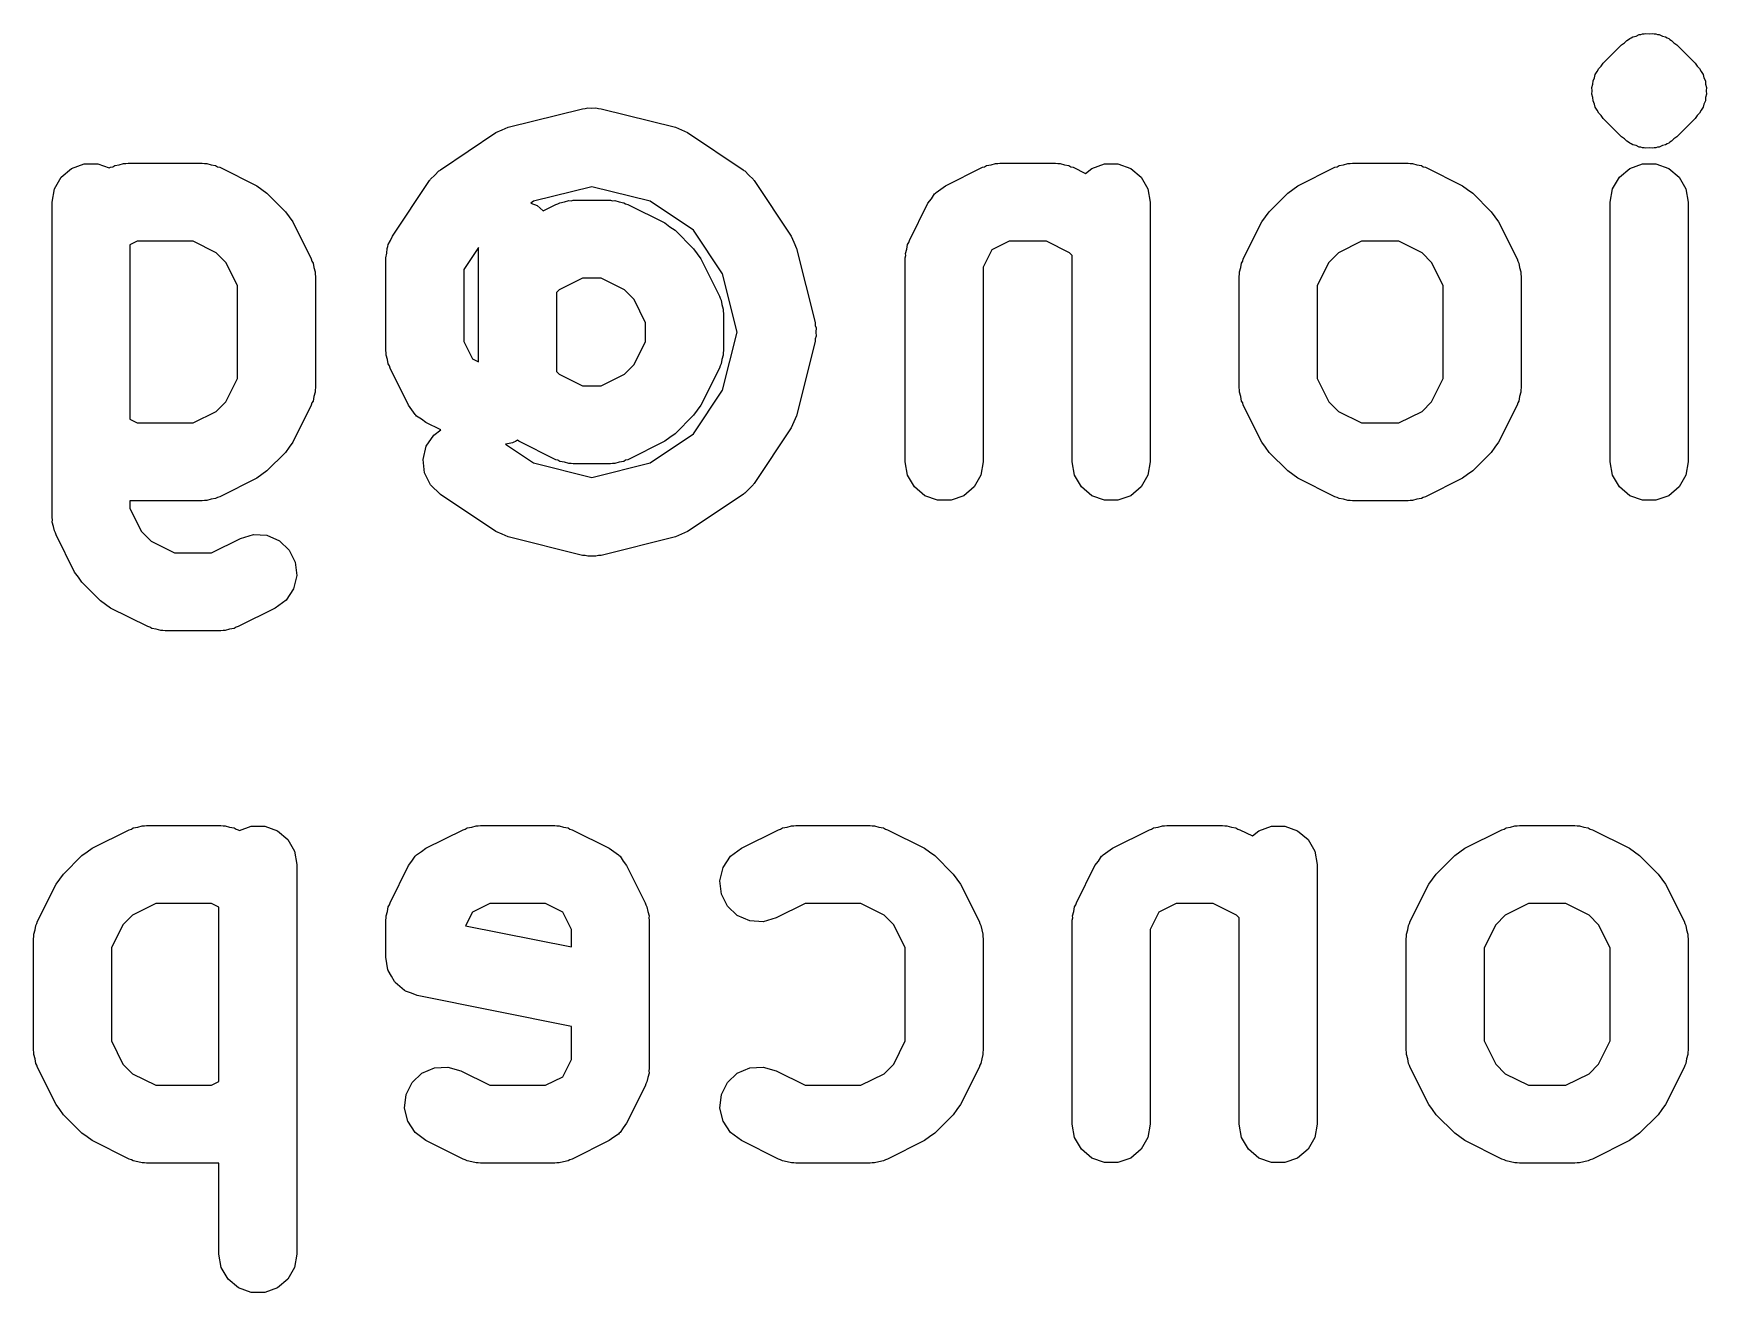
# Model space of a CAD drawing. Extents: x 51.7 to 143, y -96 to -37.9.
# Drawn here: x 83.17 to 89.61, y -80.6 to -75.75 of the extents above; entities that cross this region are included whole.
import ezdxf

# ---------------------------------------------------------------- set-up
doc = ezdxf.new("R2010")
doc.units = 0
doc.header["$MEASUREMENT"] = 0
doc.layers.add('BLACK', color=7, linetype='CONTINUOUS')

msp = doc.modelspace()

# ---------------------------------------------------------------- linework, layer by layer
at = {"layer": 'BLACK', "linetype": 'CONTINUOUS'}
for p, q in [((89.3386, -75.7622), (89.3505, -75.7567)), ((89.3505, -75.7567), (89.357, -75.7561)), ((89.357, -75.7561), (89.3632, -75.7538)), ((89.3632, -75.7538), (89.3698, -75.7538)), ((89.3698, -75.7538), (89.3762, -75.7521)), ((89.3762, -75.7521), (89.3893, -75.7533)), ((89.3893, -75.7533), (89.4024, -75.7521)), ((89.4024, -75.7521), (89.4087, -75.7538)), ((89.4087, -75.7538), (89.4153, -75.7538)), ((89.4153, -75.7538), (89.4215, -75.7561)), ((89.4215, -75.7561), (89.4281, -75.7567)), ((89.4281, -75.7567), (89.44, -75.7622)), ((89.2118, -75.8669), (89.2832, -75.7955)), ((89.2832, -75.7955), (89.294, -75.788)), ((89.294, -75.788), (89.3032, -75.7787)), ((89.3032, -75.7787), (89.3092, -75.7759)), ((89.3092, -75.7759), (89.3143, -75.7717)), ((89.3143, -75.7717), (89.3205, -75.7694)), ((89.3205, -75.7694), (89.3259, -75.7656)), ((89.3259, -75.7656), (89.3386, -75.7622)), ((89.44, -75.7622), (89.4527, -75.7656)), ((89.4527, -75.7656), (89.4581, -75.7694)), ((89.4581, -75.7694), (89.4643, -75.7717)), ((89.4643, -75.7717), (89.4693, -75.7759)), ((89.4693, -75.7759), (89.4753, -75.7787)), ((89.4753, -75.7787), (89.4846, -75.788)), ((89.4846, -75.788), (89.4954, -75.7955)), ((89.4954, -75.7955), (89.5668, -75.8669)), ((89.1894, -75.8989), (89.195, -75.887)), ((89.195, -75.887), (89.2043, -75.8777)), ((89.2043, -75.8777), (89.2118, -75.8669)), ((89.5668, -75.8669), (89.5743, -75.8777)), ((89.5743, -75.8777), (89.5836, -75.887)), ((89.5836, -75.887), (89.5891, -75.8989)), ((89.1684, -75.9599), (89.1718, -75.9473)), ((89.1718, -75.9473), (89.173, -75.9342)), ((89.173, -75.9342), (89.1785, -75.9223)), ((89.1785, -75.9223), (89.1819, -75.9096)), ((89.1819, -75.9096), (89.1894, -75.8989)), ((89.5891, -75.8989), (89.5967, -75.9096)), ((89.5967, -75.9096), (89.6001, -75.9223)), ((89.6001, -75.9223), (89.6056, -75.9342)), ((89.6056, -75.9342), (89.6067, -75.9473)), ((89.6067, -75.9473), (89.6101, -75.9599)), ((89.1696, -75.973), (89.1684, -75.9599)), ((89.1684, -75.9861), (89.1696, -75.973)), ((89.1718, -75.9987), (89.1684, -75.9861)), ((89.173, -76.0118), (89.1718, -75.9987)), ((89.1785, -76.0237), (89.173, -76.0118)), ((89.6056, -76.0118), (89.6001, -76.0237)), ((89.6067, -75.9988), (89.6056, -76.0118)), ((89.6101, -75.9861), (89.6067, -75.9988)), ((89.6101, -75.9599), (89.609, -75.973)), ((89.609, -75.973), (89.6101, -75.9861)), ((84.9958, -76.1132), (85.2815, -76.0418)), ((85.2815, -76.0418), (85.2921, -76.041)), ((85.2921, -76.041), (85.3023, -76.0381)), ((85.3023, -76.0381), (85.3179, -76.0392)), ((85.3179, -76.0392), (85.3334, -76.0381)), ((85.3334, -76.0381), (85.3436, -76.041)), ((85.3436, -76.041), (85.3542, -76.0418)), ((85.3542, -76.0418), (85.64, -76.1132)), ((89.1819, -76.0364), (89.1785, -76.0237)), ((89.1894, -76.0471), (89.1819, -76.0364)), ((89.195, -76.059), (89.1894, -76.0471)), ((89.2043, -76.0683), (89.195, -76.059)), ((89.2118, -76.0791), (89.2043, -76.0683)), ((89.2832, -76.1505), (89.2118, -76.0791)), ((89.5668, -76.0791), (89.4954, -76.1505)), ((89.5743, -76.0683), (89.5668, -76.0791)), ((89.5836, -76.059), (89.5743, -76.0683)), ((89.5891, -76.0471), (89.5836, -76.059)), ((89.5967, -76.0364), (89.5891, -76.0471)), ((89.6001, -76.0237), (89.5967, -76.0364)), ((84.7347, -76.2768), (84.9489, -76.1339)), ((84.9489, -76.1339), (84.9724, -76.1236)), ((84.9724, -76.1236), (84.9958, -76.1132)), ((85.64, -76.1132), (85.6633, -76.1236)), ((85.6633, -76.1236), (85.6868, -76.1339)), ((85.6868, -76.1339), (85.9011, -76.2768)), ((89.294, -76.158), (89.2832, -76.1505)), ((89.3032, -76.1673), (89.294, -76.158)), ((89.3092, -76.1701), (89.3032, -76.1673)), ((89.3143, -76.1743), (89.3092, -76.1701)), ((89.3205, -76.1766), (89.3143, -76.1743)), ((89.3259, -76.1804), (89.3205, -76.1766)), ((89.3386, -76.1838), (89.3259, -76.1804)), ((89.3505, -76.1893), (89.3386, -76.1838)), ((89.357, -76.1899), (89.3505, -76.1893)), ((89.3632, -76.1921), (89.357, -76.1899)), ((89.3698, -76.1921), (89.3632, -76.1921)), ((89.3762, -76.1939), (89.3698, -76.1921)), ((89.3893, -76.1927), (89.3762, -76.1939)), ((89.4024, -76.1939), (89.3893, -76.1927)), ((89.4087, -76.1921), (89.4024, -76.1939)), ((89.4153, -76.1921), (89.4087, -76.1921)), ((89.4215, -76.1899), (89.4153, -76.1921)), ((89.4281, -76.1893), (89.4215, -76.1899)), ((89.44, -76.1838), (89.4281, -76.1893)), ((89.4527, -76.1804), (89.44, -76.1838)), ((89.4581, -76.1766), (89.4527, -76.1804)), ((89.4643, -76.1743), (89.4581, -76.1766)), ((89.4693, -76.1701), (89.4643, -76.1743)), ((89.4753, -76.1673), (89.4693, -76.1701)), ((89.4846, -76.158), (89.4753, -76.1673)), ((89.4954, -76.1505), (89.4846, -76.158)), ((83.2744, -76.3052), (83.3143, -76.2717)), ((83.3143, -76.2717), (83.3632, -76.2538)), ((83.3632, -76.2538), (83.4153, -76.2538)), ((83.4153, -76.2538), (83.4598, -76.27)), ((83.4598, -76.27), (83.4651, -76.2674)), ((83.4651, -76.2674), (83.4733, -76.2649)), ((83.4733, -76.2649), (83.4808, -76.2606)), ((83.4808, -76.2606), (83.4981, -76.2576)), ((83.4981, -76.2576), (83.515, -76.2526)), ((83.515, -76.2526), (83.5236, -76.2531)), ((83.5236, -76.2531), (83.5321, -76.2516)), ((83.5321, -76.2516), (83.8179, -76.2516)), ((83.8179, -76.2516), (83.8264, -76.2531)), ((83.8264, -76.2531), (83.835, -76.2526)), ((83.835, -76.2526), (83.8518, -76.2576)), ((83.8518, -76.2576), (83.8692, -76.2606)), ((83.8692, -76.2606), (83.8767, -76.2649)), ((83.8767, -76.2649), (83.8849, -76.2674)), ((83.8849, -76.2674), (84.0278, -76.3388)), ((86.6793, -76.3388), (86.8222, -76.2674)), ((86.8222, -76.2674), (86.8305, -76.2649)), ((86.8305, -76.2649), (86.838, -76.2606)), ((86.838, -76.2606), (86.8553, -76.2576)), ((86.8553, -76.2576), (86.8721, -76.2526)), ((86.8721, -76.2526), (86.8808, -76.2531)), ((86.8808, -76.2531), (86.8893, -76.2516)), ((86.8893, -76.2516), (87.1036, -76.2516)), ((87.1036, -76.2516), (87.1121, -76.2531)), ((87.1121, -76.2531), (87.1207, -76.2526)), ((87.1207, -76.2526), (87.1376, -76.2576)), ((87.1376, -76.2576), (87.1549, -76.2606)), ((87.1549, -76.2606), (87.1624, -76.2649)), ((87.1624, -76.2649), (87.1707, -76.2674)), ((87.1707, -76.2674), (87.2191, -76.2916)), ((87.2191, -76.2916), (87.2429, -76.2717)), ((87.2429, -76.2717), (87.2918, -76.2538)), ((87.2918, -76.2538), (87.3439, -76.2538)), ((87.3439, -76.2538), (87.3929, -76.2717)), ((87.3929, -76.2717), (87.4328, -76.3052)), ((88.0365, -76.3388), (88.1793, -76.2674)), ((88.1793, -76.2674), (88.1876, -76.2649)), ((88.1876, -76.2649), (88.1951, -76.2606)), ((88.1951, -76.2606), (88.2124, -76.2576)), ((88.2124, -76.2576), (88.2293, -76.2526)), ((88.2293, -76.2526), (88.2379, -76.2531)), ((88.2379, -76.2531), (88.2464, -76.2516)), ((88.2464, -76.2516), (88.4607, -76.2516)), ((88.4607, -76.2516), (88.4692, -76.2531)), ((88.4692, -76.2531), (88.4779, -76.2526)), ((88.4779, -76.2526), (88.4947, -76.2576)), ((88.4947, -76.2576), (88.512, -76.2606)), ((88.512, -76.2606), (88.5195, -76.2649)), ((88.5195, -76.2649), (88.5278, -76.2674)), ((88.5278, -76.2674), (88.6707, -76.3388)), ((89.2744, -76.3052), (89.3143, -76.2717)), ((89.3143, -76.2717), (89.3632, -76.2538)), ((89.3632, -76.2538), (89.4153, -76.2538)), ((89.4153, -76.2538), (89.4643, -76.2717)), ((89.4643, -76.2717), (89.5042, -76.3052)), ((83.2483, -76.3503), (83.2744, -76.3052)), ((84.0278, -76.3388), (84.0471, -76.3531)), ((84.5502, -76.5327), (84.693, -76.3184)), ((84.693, -76.3184), (84.6954, -76.3159)), ((84.6954, -76.3159), (84.697, -76.3127)), ((84.697, -76.3127), (84.7134, -76.2971)), ((84.7134, -76.2971), (84.729, -76.2807)), ((84.729, -76.2807), (84.7321, -76.2792)), ((84.7321, -76.2792), (84.7347, -76.2768)), ((85.9011, -76.2768), (85.9036, -76.2792)), ((85.9036, -76.2792), (85.9067, -76.2807)), ((85.9067, -76.2807), (85.9223, -76.2971)), ((85.9223, -76.2971), (85.9387, -76.3127)), ((85.9387, -76.3127), (85.9403, -76.3159)), ((85.9403, -76.3159), (85.9427, -76.3184)), ((85.9427, -76.3184), (86.0855, -76.5327)), ((86.6617, -76.352), (86.6793, -76.3388)), ((87.4328, -76.3052), (87.4588, -76.3503)), ((88.0172, -76.3531), (88.0365, -76.3388)), ((88.6707, -76.3388), (88.6899, -76.3531)), ((89.2483, -76.3503), (89.2744, -76.3052)), ((89.5042, -76.3052), (89.5302, -76.3503)), ((83.2393, -76.4016), (83.2483, -76.3503)), ((83.2393, -77.6159), (83.2393, -76.4016)), ((84.0471, -76.3531), (84.0668, -76.3669)), ((84.0668, -76.3669), (84.1382, -76.4384)), ((85.0937, -76.3979), (85.0824, -76.4055)), ((85.3179, -76.3419), (85.0937, -76.3979)), ((85.1876, -76.4078), (85.1951, -76.4035)), ((85.1951, -76.4035), (85.2124, -76.4004)), ((85.2124, -76.4004), (85.2293, -76.3954)), ((85.2293, -76.3954), (85.2379, -76.3959)), ((85.2379, -76.3959), (85.2464, -76.3944)), ((85.2464, -76.3944), (85.3893, -76.3944)), ((85.542, -76.3979), (85.3179, -76.3419)), ((85.3893, -76.3944), (85.3978, -76.3959)), ((85.3978, -76.3959), (85.4064, -76.3954)), ((85.4064, -76.3954), (85.4233, -76.4004)), ((85.4233, -76.4004), (85.4406, -76.4035)), ((85.4406, -76.4035), (85.4481, -76.4078)), ((85.7097, -76.5097), (85.542, -76.3979)), ((86.6123, -76.4059), (86.6254, -76.3882)), ((86.6254, -76.3882), (86.6375, -76.3699)), ((86.6375, -76.3699), (86.6408, -76.3674)), ((86.6408, -76.3674), (86.6433, -76.3641)), ((86.6433, -76.3641), (86.6617, -76.352)), ((87.4588, -76.3503), (87.4679, -76.4016)), ((87.4679, -76.4016), (87.4679, -77.4016)), ((87.9261, -76.4384), (87.9975, -76.3669)), ((87.9975, -76.3669), (88.0172, -76.3531)), ((88.6899, -76.3531), (88.7096, -76.3669)), ((88.7096, -76.3669), (88.7811, -76.4384)), ((89.2393, -76.4016), (89.2483, -76.3503)), ((89.2393, -77.4016), (89.2393, -76.4016)), ((89.5302, -76.3503), (89.5393, -76.4016)), ((89.5393, -76.4016), (89.5393, -77.4016)), ((84.1382, -76.4384), (84.152, -76.458)), ((84.152, -76.458), (84.1663, -76.4773)), ((85.0824, -76.4055), (85.1071, -76.4145)), ((85.1071, -76.4145), (85.1309, -76.4345)), ((85.1309, -76.4345), (85.1793, -76.4103)), ((85.1793, -76.4103), (85.1876, -76.4078)), ((85.4481, -76.4078), (85.4564, -76.4103)), ((85.4564, -76.4103), (85.5992, -76.4817)), ((86.5408, -76.5488), (86.6123, -76.4059)), ((87.898, -76.4773), (87.9123, -76.458)), ((87.9123, -76.458), (87.9261, -76.4384)), ((88.7811, -76.4384), (88.7948, -76.458)), ((88.7948, -76.458), (88.8092, -76.4773)), ((84.1663, -76.4773), (84.2377, -76.6202)), ((84.543, -76.549), (84.5502, -76.5327)), ((85.5992, -76.4817), (85.6185, -76.496)), ((85.6185, -76.496), (85.6382, -76.5098)), ((85.6382, -76.5098), (85.7096, -76.5812)), ((85.8215, -76.6774), (85.7097, -76.5097)), ((86.0855, -76.5327), (86.0958, -76.5562)), ((87.8265, -76.6202), (87.898, -76.4773)), ((88.8092, -76.4773), (88.8806, -76.6202)), ((83.5676, -76.5516), (83.5393, -76.5657)), ((83.5393, -76.5657), (83.5393, -77.2374)), ((83.7824, -76.5516), (83.5676, -76.5516)), ((83.8719, -76.5963), (83.7824, -76.5516)), ((83.9089, -76.6333), (83.8719, -76.5963)), ((84.5281, -76.5982), (84.5293, -76.5804)), ((84.5293, -76.5804), (84.5326, -76.5727)), ((84.5326, -76.5727), (84.534, -76.5646)), ((84.534, -76.5646), (84.543, -76.549)), ((84.8821, -76.5756), (84.825, -76.6613)), ((84.8821, -77.016), (84.8821, -76.5756)), ((85.7096, -76.5812), (85.7234, -76.6009)), ((86.0958, -76.5562), (86.1062, -76.5795)), ((86.1062, -76.5795), (86.1777, -76.8652)), ((86.526, -76.5987), (86.531, -76.5819)), ((86.531, -76.5819), (86.534, -76.5646)), ((86.534, -76.5646), (86.5384, -76.5571)), ((86.5384, -76.5571), (86.5408, -76.5488)), ((86.8582, -76.5848), (86.825, -76.6513)), ((86.9247, -76.5516), (86.8582, -76.5848)), ((87.0682, -76.5516), (86.9247, -76.5516)), ((87.1576, -76.5963), (87.0682, -76.5516)), ((87.1679, -76.6066), (87.1576, -76.5963)), ((88.1924, -76.5963), (88.1554, -76.6333)), ((88.2818, -76.5516), (88.1924, -76.5963)), ((88.4253, -76.5516), (88.2818, -76.5516)), ((88.5147, -76.5963), (88.4253, -76.5516)), ((88.5517, -76.6333), (88.5147, -76.5963)), ((83.9536, -76.7227), (83.9089, -76.6333)), ((84.2377, -76.6202), (84.2402, -76.6285)), ((84.2402, -76.6285), (84.2445, -76.636)), ((84.2445, -76.636), (84.2476, -76.6533)), ((84.2476, -76.6533), (84.2526, -76.6701)), ((84.525, -76.6159), (84.5281, -76.5982)), ((84.525, -76.973), (84.525, -76.6159)), ((84.825, -76.6613), (84.825, -76.9376)), ((85.7234, -76.6009), (85.7377, -76.6202)), ((85.7377, -76.6202), (85.8092, -76.7631)), ((86.525, -76.6159), (86.5265, -76.6073)), ((86.525, -77.4016), (86.525, -76.6159)), ((86.5265, -76.6073), (86.526, -76.5987)), ((86.825, -76.6513), (86.825, -77.4016)), ((87.1679, -77.4016), (87.1679, -76.6066)), ((87.8117, -76.6701), (87.8167, -76.6533)), ((87.8167, -76.6533), (87.8198, -76.636)), ((87.8198, -76.636), (87.8241, -76.6285)), ((87.8241, -76.6285), (87.8265, -76.6202)), ((88.1554, -76.6333), (88.1107, -76.7227)), ((88.5964, -76.7227), (88.5517, -76.6333)), ((88.8806, -76.6202), (88.8831, -76.6285)), ((88.8831, -76.6285), (88.8874, -76.636)), ((88.8874, -76.636), (88.8904, -76.6533)), ((88.8904, -76.6533), (88.8954, -76.6701)), ((83.9536, -77.0804), (83.9536, -76.7227)), ((84.2526, -76.6701), (84.2521, -76.6788)), ((84.2521, -76.6788), (84.2536, -76.6873)), ((84.2536, -76.6873), (84.2536, -77.1159)), ((85.2818, -76.6944), (85.1924, -76.7391)), ((85.3539, -76.6944), (85.2818, -76.6944)), ((85.4433, -76.7391), (85.3539, -76.6944)), ((85.8775, -76.9016), (85.8215, -76.6774)), ((87.8107, -76.6873), (87.8122, -76.6788)), ((87.8107, -77.1159), (87.8107, -76.6873)), ((87.8122, -76.6788), (87.8117, -76.6701)), ((88.1107, -76.7227), (88.1107, -77.0804)), ((88.5964, -77.0804), (88.5964, -76.7227)), ((88.8954, -76.6701), (88.8949, -76.6788)), ((88.8949, -76.6788), (88.8964, -76.6873)), ((88.8964, -76.6873), (88.8964, -77.1159)), ((85.1924, -76.7391), (85.1821, -76.7494)), ((85.1821, -76.7494), (85.1821, -77.0537)), ((85.4803, -76.7761), (85.4433, -76.7391)), ((85.525, -76.8656), (85.4803, -76.7761)), ((85.8092, -76.7631), (85.8116, -76.7713)), ((85.8116, -76.7713), (85.816, -76.7788)), ((85.816, -76.7788), (85.819, -76.7961)), ((85.819, -76.7961), (85.824, -76.813)), ((85.824, -76.813), (85.8235, -76.8216)), ((85.8235, -76.8216), (85.825, -76.8301)), ((85.825, -76.8301), (85.825, -76.973)), ((85.525, -76.9376), (85.525, -76.8656)), ((85.8215, -77.1257), (85.8775, -76.9016)), ((86.1777, -76.8652), (86.1784, -76.8758)), ((86.1784, -76.8758), (86.1813, -76.886)), ((86.1813, -76.9172), (86.1784, -76.9274)), ((86.1813, -76.886), (86.1802, -76.9016)), ((86.1802, -76.9016), (86.1813, -76.9172)), ((84.5265, -76.9815), (84.525, -76.973)), ((84.526, -76.9901), (84.5265, -76.9815)), ((84.825, -76.9376), (84.8582, -77.0041)), ((85.4803, -77.027), (85.525, -76.9376)), ((85.825, -76.973), (85.8235, -76.9815)), ((85.8235, -76.9815), (85.824, -76.9901)), ((86.1777, -76.938), (86.1062, -77.2237)), ((86.1784, -76.9274), (86.1777, -76.938)), ((84.531, -77.007), (84.526, -76.9901)), ((84.534, -77.0243), (84.531, -77.007)), ((84.5384, -77.0318), (84.534, -77.0243)), ((84.5408, -77.0401), (84.5384, -77.0318)), ((84.6123, -77.1829), (84.5408, -77.0401)), ((84.8582, -77.0041), (84.8821, -77.016)), ((85.4433, -77.064), (85.4803, -77.027)), ((85.8092, -77.0401), (85.7377, -77.1829)), ((85.8116, -77.0318), (85.8092, -77.0401)), ((85.816, -77.0243), (85.8116, -77.0318)), ((85.819, -77.007), (85.816, -77.0243)), ((85.824, -76.9901), (85.819, -77.007)), ((83.9089, -77.1699), (83.9536, -77.0804)), ((85.1821, -77.0537), (85.1924, -77.064)), ((85.1924, -77.064), (85.2818, -77.1087)), ((85.2818, -77.1087), (85.3539, -77.1087)), ((85.3539, -77.1087), (85.4433, -77.064)), ((88.1107, -77.0804), (88.1554, -77.1699)), ((88.5517, -77.1699), (88.5964, -77.0804)), ((83.8719, -77.2069), (83.9089, -77.1699)), ((84.2402, -77.1746), (84.2377, -77.1829)), ((84.2445, -77.1672), (84.2402, -77.1746)), ((84.2476, -77.1499), (84.2445, -77.1672)), ((84.2526, -77.133), (84.2476, -77.1499)), ((84.2536, -77.1159), (84.2521, -77.1244)), ((84.2521, -77.1244), (84.2526, -77.133)), ((85.7097, -77.2934), (85.8215, -77.1257)), ((87.8122, -77.1244), (87.8107, -77.1159)), ((87.8117, -77.133), (87.8122, -77.1244)), ((87.8167, -77.1499), (87.8117, -77.133)), ((87.8198, -77.1672), (87.8167, -77.1499)), ((87.8241, -77.1746), (87.8198, -77.1672)), ((87.8265, -77.1829), (87.8241, -77.1746)), ((88.1554, -77.1699), (88.1924, -77.2069)), ((88.5147, -77.2069), (88.5517, -77.1699)), ((88.8831, -77.1746), (88.8806, -77.1829)), ((88.8874, -77.1672), (88.8831, -77.1746)), ((88.8904, -77.1499), (88.8874, -77.1672)), ((88.8954, -77.133), (88.8904, -77.1499)), ((88.8964, -77.1159), (88.8949, -77.1244)), ((88.8949, -77.1244), (88.8954, -77.133)), ((83.5393, -77.2374), (83.5676, -77.2516)), ((83.7824, -77.2516), (83.8719, -77.2069)), ((84.2377, -77.1829), (84.1663, -77.3258)), ((84.6254, -77.2006), (84.6123, -77.1829)), ((84.6375, -77.219), (84.6254, -77.2006)), ((84.6408, -77.2215), (84.6375, -77.219)), ((84.6433, -77.2248), (84.6408, -77.2215)), ((84.6617, -77.2369), (84.6433, -77.2248)), ((84.6793, -77.25), (84.6617, -77.2369)), ((85.7096, -77.2219), (85.6382, -77.2934)), ((85.7234, -77.2022), (85.7096, -77.2219)), ((85.7377, -77.1829), (85.7234, -77.2022)), ((86.1062, -77.2237), (86.0958, -77.247)), ((87.898, -77.3258), (87.8265, -77.1829)), ((88.1924, -77.2069), (88.2818, -77.2516)), ((88.4253, -77.2516), (88.5147, -77.2069)), ((88.8806, -77.1829), (88.8092, -77.3258)), ((83.5676, -77.2516), (83.7824, -77.2516)), ((84.736, -77.2784), (84.6793, -77.25)), ((84.6805, -77.3413), (84.7094, -77.298)), ((84.7094, -77.298), (84.736, -77.2784)), ((85.542, -77.4052), (85.7097, -77.2934)), ((85.6382, -77.2934), (85.6185, -77.3071)), ((86.0855, -77.2705), (85.9427, -77.4848)), ((86.0958, -77.247), (86.0855, -77.2705)), ((88.2818, -77.2516), (88.4253, -77.2516)), ((84.1382, -77.3648), (84.0668, -77.4362)), ((84.152, -77.3451), (84.1382, -77.3648)), ((84.1663, -77.3258), (84.152, -77.3451)), ((84.6682, -77.3919), (84.6805, -77.3413)), ((84.9927, -77.3316), (84.9861, -77.3334)), ((84.9861, -77.3334), (85.0937, -77.4052)), ((85.012, -77.3282), (84.9927, -77.3316)), ((85.0177, -77.3249), (85.012, -77.3282)), ((85.0241, -77.3232), (85.0177, -77.3249)), ((85.0317, -77.3179), (85.0241, -77.3232)), ((85.0365, -77.3214), (85.0317, -77.3179)), ((85.1793, -77.3929), (85.0365, -77.3214)), ((85.5992, -77.3214), (85.4564, -77.3929)), ((85.6185, -77.3071), (85.5992, -77.3214)), ((87.9123, -77.3451), (87.898, -77.3258)), ((87.9261, -77.3648), (87.9123, -77.3451)), ((87.9975, -77.4362), (87.9261, -77.3648)), ((88.7811, -77.3648), (88.7096, -77.4362)), ((88.7948, -77.3451), (88.7811, -77.3648)), ((88.8092, -77.3258), (88.7948, -77.3451)), ((84.6739, -77.4437), (84.6682, -77.3919)), ((85.0937, -77.4052), (85.3179, -77.4612)), ((85.1876, -77.3953), (85.1793, -77.3929)), ((85.1951, -77.3997), (85.1876, -77.3953)), ((85.2124, -77.4027), (85.1951, -77.3997)), ((85.2293, -77.4077), (85.2124, -77.4027)), ((85.2379, -77.4072), (85.2293, -77.4077)), ((85.2464, -77.4087), (85.2379, -77.4072)), ((85.3893, -77.4087), (85.2464, -77.4087)), ((85.3179, -77.4612), (85.542, -77.4052)), ((85.3978, -77.4072), (85.3893, -77.4087)), ((85.4064, -77.4077), (85.3978, -77.4072)), ((85.4233, -77.4027), (85.4064, -77.4077)), ((85.4406, -77.3997), (85.4233, -77.4027)), ((85.4481, -77.3953), (85.4406, -77.3997)), ((85.4564, -77.3929), (85.4481, -77.3953)), ((86.534, -77.4529), (86.525, -77.4016)), ((86.825, -77.4016), (86.816, -77.4529)), ((87.1769, -77.4529), (87.1679, -77.4016)), ((87.4679, -77.4016), (87.4588, -77.4529)), ((89.2483, -77.4529), (89.2393, -77.4016)), ((89.5393, -77.4016), (89.5302, -77.4529)), ((84.0278, -77.4643), (83.8849, -77.5357)), ((84.0471, -77.45), (84.0278, -77.4643)), ((84.0668, -77.4362), (84.0471, -77.45)), ((84.697, -77.4904), (84.6739, -77.4437)), ((84.7347, -77.5264), (84.697, -77.4904)), ((85.9387, -77.4904), (85.9223, -77.506)), ((85.9403, -77.4873), (85.9387, -77.4904)), ((85.9427, -77.4848), (85.9403, -77.4873)), ((86.5601, -77.498), (86.534, -77.4529)), ((86.6, -77.5315), (86.5601, -77.498)), ((86.7899, -77.498), (86.75, -77.5315)), ((86.816, -77.4529), (86.7899, -77.498)), ((87.203, -77.498), (87.1769, -77.4529)), ((87.2429, -77.5315), (87.203, -77.498)), ((87.4328, -77.498), (87.3929, -77.5315)), ((87.4588, -77.4529), (87.4328, -77.498)), ((88.0172, -77.45), (87.9975, -77.4362)), ((88.0365, -77.4643), (88.0172, -77.45)), ((88.1793, -77.5357), (88.0365, -77.4643)), ((88.6707, -77.4643), (88.5278, -77.5357)), ((88.6899, -77.45), (88.6707, -77.4643)), ((88.7096, -77.4362), (88.6899, -77.45)), ((89.2744, -77.498), (89.2483, -77.4529)), ((89.3143, -77.5315), (89.2744, -77.498)), ((89.5042, -77.498), (89.4643, -77.5315)), ((89.5302, -77.4529), (89.5042, -77.498)), ((83.8179, -77.5516), (83.5393, -77.5516)), ((83.5393, -77.5516), (83.5393, -77.5804)), ((83.8264, -77.5501), (83.8179, -77.5516)), ((83.835, -77.5506), (83.8264, -77.5501)), ((83.8518, -77.5456), (83.835, -77.5506)), ((83.8692, -77.5425), (83.8518, -77.5456)), ((83.8767, -77.5382), (83.8692, -77.5425)), ((83.8849, -77.5357), (83.8767, -77.5382)), ((84.9489, -77.6692), (84.7347, -77.5264)), ((85.9011, -77.5264), (85.6868, -77.6692)), ((85.9036, -77.524), (85.9011, -77.5264)), ((85.9067, -77.5224), (85.9036, -77.524)), ((85.9223, -77.506), (85.9067, -77.5224)), ((86.649, -77.5493), (86.6, -77.5315)), ((86.701, -77.5493), (86.649, -77.5493)), ((86.75, -77.5315), (86.701, -77.5493)), ((87.2918, -77.5493), (87.2429, -77.5315)), ((87.3439, -77.5493), (87.2918, -77.5493)), ((87.3929, -77.5315), (87.3439, -77.5493)), ((88.1876, -77.5382), (88.1793, -77.5357)), ((88.1951, -77.5425), (88.1876, -77.5382)), ((88.2124, -77.5456), (88.1951, -77.5425)), ((88.2293, -77.5506), (88.2124, -77.5456)), ((88.2379, -77.5501), (88.2293, -77.5506)), ((88.2464, -77.5516), (88.2379, -77.5501)), ((88.4607, -77.5516), (88.2464, -77.5516)), ((88.4692, -77.5501), (88.4607, -77.5516)), ((88.4779, -77.5506), (88.4692, -77.5501)), ((88.4947, -77.5456), (88.4779, -77.5506)), ((88.512, -77.5425), (88.4947, -77.5456)), ((88.5195, -77.5382), (88.512, -77.5425)), ((88.5278, -77.5357), (88.5195, -77.5382)), ((89.3632, -77.5493), (89.3143, -77.5315)), ((89.4153, -77.5493), (89.3632, -77.5493)), ((89.4643, -77.5315), (89.4153, -77.5493)), ((83.2408, -77.6244), (83.2393, -77.6159)), ((83.2403, -77.633), (83.2408, -77.6244)), ((83.5393, -77.5804), (83.584, -77.6699)), ((83.2453, -77.6499), (83.2403, -77.633)), ((83.2483, -77.6672), (83.2453, -77.6499)), ((83.2527, -77.6747), (83.2483, -77.6672)), ((83.2551, -77.6829), (83.2527, -77.6747)), ((83.3265, -77.8258), (83.2551, -77.6829)), ((83.584, -77.6699), (83.621, -77.7069)), ((83.9651, -77.696), (84.015, -77.6811)), ((84.015, -77.6811), (84.067, -77.6842)), ((84.067, -77.6842), (84.1148, -77.705)), ((84.9724, -77.6795), (84.9489, -77.6692)), ((84.9958, -77.6899), (84.9724, -77.6795)), ((85.2815, -77.7614), (84.9958, -77.6899)), ((85.64, -77.6899), (85.3542, -77.7614)), ((85.6633, -77.6796), (85.64, -77.6899)), ((85.6868, -77.6692), (85.6633, -77.6796)), ((83.621, -77.7069), (83.7104, -77.7516)), ((83.7104, -77.7516), (83.8539, -77.7516)), ((83.8539, -77.7516), (83.9651, -77.696)), ((84.1148, -77.705), (84.1526, -77.7408)), ((84.1526, -77.7408), (84.1759, -77.7874)), ((84.1759, -77.7874), (84.1819, -77.8391)), ((85.2921, -77.7621), (85.2815, -77.7614)), ((85.3023, -77.765), (85.2921, -77.7621)), ((85.3179, -77.7639), (85.3023, -77.765)), ((85.3334, -77.765), (85.3179, -77.7639)), ((85.3436, -77.7621), (85.3334, -77.765)), ((85.3542, -77.7614), (85.3436, -77.7621)), ((83.3409, -77.8451), (83.3265, -77.8258)), ((83.3546, -77.8648), (83.3409, -77.8451)), ((83.4261, -77.9362), (83.3546, -77.8648)), ((84.1819, -77.8391), (84.1698, -77.8898)), ((83.4458, -77.95), (83.4261, -77.9362)), ((83.4651, -77.9643), (83.4458, -77.95)), ((84.1411, -77.9333), (84.0992, -77.9643)), ((84.1698, -77.8898), (84.1411, -77.9333)), ((83.6079, -78.0357), (83.4651, -77.9643)), ((84.0992, -77.9643), (83.9564, -78.0357)), ((83.6162, -78.0382), (83.6079, -78.0357)), ((83.6237, -78.0425), (83.6162, -78.0382)), ((83.641, -78.0456), (83.6237, -78.0425)), ((83.6578, -78.0506), (83.641, -78.0456)), ((83.6665, -78.0501), (83.6578, -78.0506)), ((83.675, -78.0516), (83.6665, -78.0501)), ((83.8893, -78.0516), (83.675, -78.0516)), ((83.8978, -78.0501), (83.8893, -78.0516)), ((83.9064, -78.0506), (83.8978, -78.0501)), ((83.9233, -78.0456), (83.9064, -78.0506)), ((83.9406, -78.0425), (83.9233, -78.0456)), ((83.9481, -78.0382), (83.9406, -78.0425)), ((83.9564, -78.0357), (83.9481, -78.0382)), ((83.3936, -78.8888), (83.5365, -78.8174)), ((83.5365, -78.8174), (83.5448, -78.8149)), ((83.5448, -78.8149), (83.5523, -78.8106)), ((83.5523, -78.8106), (83.5696, -78.8076)), ((83.5696, -78.8076), (83.5864, -78.8026)), ((83.5864, -78.8026), (83.5951, -78.8031)), ((83.5951, -78.8031), (83.6036, -78.8016)), ((83.6036, -78.8016), (83.8893, -78.8016)), ((83.8893, -78.8016), (83.8978, -78.8031)), ((83.8978, -78.8031), (83.9064, -78.8026)), ((83.9064, -78.8026), (83.9233, -78.8076)), ((83.9233, -78.8076), (83.9406, -78.8106)), ((83.9406, -78.8106), (83.9481, -78.8149)), ((83.9481, -78.8149), (83.9564, -78.8174)), ((83.9564, -78.8174), (83.9616, -78.82)), ((83.9616, -78.82), (84.0061, -78.8038)), ((84.0061, -78.8038), (84.0582, -78.8038)), ((84.0582, -78.8038), (84.1071, -78.8217)), ((84.1071, -78.8217), (84.147, -78.8552)), ((84.6793, -78.8888), (84.8222, -78.8174)), ((84.8222, -78.8174), (84.8305, -78.8149)), ((84.8305, -78.8149), (84.838, -78.8106)), ((84.838, -78.8106), (84.8553, -78.8076)), ((84.8553, -78.8076), (84.8721, -78.8026)), ((84.8721, -78.8026), (84.8808, -78.8031)), ((84.8808, -78.8031), (84.8893, -78.8016)), ((84.8893, -78.8016), (85.175, -78.8016)), ((85.175, -78.8016), (85.1835, -78.8031)), ((85.1835, -78.8031), (85.1921, -78.8026)), ((85.1921, -78.8026), (85.209, -78.8076)), ((85.209, -78.8076), (85.2263, -78.8106)), ((85.2263, -78.8106), (85.2338, -78.8149)), ((85.2338, -78.8149), (85.2421, -78.8174)), ((85.2421, -78.8174), (85.3849, -78.8888)), ((85.8936, -78.8888), (86.0365, -78.8174)), ((86.0365, -78.8174), (86.0448, -78.8149)), ((86.0448, -78.8149), (86.0523, -78.8106)), ((86.0523, -78.8106), (86.0696, -78.8076)), ((86.0696, -78.8076), (86.0864, -78.8026)), ((86.0864, -78.8026), (86.0951, -78.8031)), ((86.0951, -78.8031), (86.1036, -78.8016)), ((86.1036, -78.8016), (86.3893, -78.8016)), ((86.3893, -78.8016), (86.3978, -78.8031)), ((86.3978, -78.8031), (86.4064, -78.8026)), ((86.4064, -78.8026), (86.4233, -78.8076)), ((86.4233, -78.8076), (86.4406, -78.8106)), ((86.4406, -78.8106), (86.4481, -78.8149)), ((86.4481, -78.8149), (86.4564, -78.8174)), ((86.4564, -78.8174), (86.5992, -78.8888)), ((87.3222, -78.8888), (87.4651, -78.8174)), ((87.4651, -78.8174), (87.4733, -78.8149)), ((87.4733, -78.8149), (87.4808, -78.8106)), ((87.4808, -78.8106), (87.4981, -78.8076)), ((87.4981, -78.8076), (87.515, -78.8026)), ((87.515, -78.8026), (87.5236, -78.8031)), ((87.5236, -78.8031), (87.5321, -78.8016)), ((87.5321, -78.8016), (87.7464, -78.8016)), ((87.7464, -78.8016), (87.7549, -78.8031)), ((87.7549, -78.8031), (87.7636, -78.8026)), ((87.7636, -78.8026), (87.7804, -78.8076)), ((87.7804, -78.8076), (87.7977, -78.8106)), ((87.7977, -78.8106), (87.8052, -78.8149)), ((87.8052, -78.8149), (87.8135, -78.8174)), ((87.8135, -78.8174), (87.8619, -78.8416)), ((87.8619, -78.8416), (87.8857, -78.8217)), ((87.8857, -78.8217), (87.9347, -78.8038)), ((87.9347, -78.8038), (87.9868, -78.8038)), ((87.9868, -78.8038), (88.0357, -78.8217)), ((88.0357, -78.8217), (88.0756, -78.8552)), ((88.6793, -78.8888), (88.8222, -78.8174)), ((88.8222, -78.8174), (88.8305, -78.8149)), ((88.8305, -78.8149), (88.838, -78.8106)), ((88.838, -78.8106), (88.8553, -78.8076)), ((88.8553, -78.8076), (88.8721, -78.8026)), ((88.8721, -78.8026), (88.8808, -78.8031)), ((88.8808, -78.8031), (88.8893, -78.8016)), ((88.8893, -78.8016), (89.1036, -78.8016)), ((89.1036, -78.8016), (89.1121, -78.8031)), ((89.1121, -78.8031), (89.1207, -78.8026)), ((89.1207, -78.8026), (89.1376, -78.8076)), ((89.1376, -78.8076), (89.1549, -78.8106)), ((89.1549, -78.8106), (89.1624, -78.8149)), ((89.1624, -78.8149), (89.1707, -78.8174)), ((89.1707, -78.8174), (89.3135, -78.8888)), ((83.2832, -78.9884), (83.3546, -78.9169)), ((83.3546, -78.9169), (83.3743, -78.9031)), ((83.3743, -78.9031), (83.3936, -78.8888)), ((84.147, -78.8552), (84.1731, -78.9003)), ((84.1731, -78.9003), (84.1821, -78.9516)), ((84.6408, -78.9174), (84.6433, -78.9141)), ((84.6433, -78.9141), (84.6617, -78.9019)), ((84.6617, -78.9019), (84.6793, -78.8888)), ((85.3849, -78.8888), (85.4026, -78.9019)), ((85.4026, -78.9019), (85.421, -78.9141)), ((85.421, -78.9141), (85.4235, -78.9174)), ((85.8518, -78.9199), (85.8936, -78.8888)), ((86.5992, -78.8888), (86.6185, -78.9031)), ((86.6185, -78.9031), (86.6382, -78.9169)), ((86.6382, -78.9169), (86.7096, -78.9884)), ((87.2837, -78.9174), (87.2862, -78.9141)), ((87.2862, -78.9141), (87.3045, -78.9019)), ((87.3045, -78.9019), (87.3222, -78.8888)), ((88.0756, -78.8552), (88.1017, -78.9003)), ((88.1017, -78.9003), (88.1107, -78.9516)), ((88.5689, -78.9884), (88.6404, -78.9169)), ((88.6404, -78.9169), (88.66, -78.9031)), ((88.66, -78.9031), (88.6793, -78.8888)), ((89.3135, -78.8888), (89.3328, -78.9031)), ((89.3328, -78.9031), (89.3525, -78.9169)), ((89.3525, -78.9169), (89.4239, -78.9884)), ((84.1821, -78.9516), (84.1821, -80.4516)), ((84.5408, -79.0988), (84.6123, -78.9559)), ((84.6123, -78.9559), (84.6254, -78.9382)), ((84.6254, -78.9382), (84.6375, -78.9199)), ((84.6375, -78.9199), (84.6408, -78.9174)), ((85.4235, -78.9174), (85.4268, -78.9199)), ((85.4268, -78.9199), (85.4389, -78.9382)), ((85.4389, -78.9382), (85.452, -78.9559)), ((85.452, -78.9559), (85.5234, -79.0988)), ((85.811, -79.014), (85.8231, -78.9633)), ((85.8231, -78.9633), (85.8518, -78.9199)), ((87.1837, -79.0988), (87.2551, -78.9559)), ((87.2551, -78.9559), (87.2682, -78.9382)), ((87.2682, -78.9382), (87.2804, -78.9199)), ((87.2804, -78.9199), (87.2837, -78.9174)), ((88.1107, -78.9516), (88.1107, -79.9516)), ((83.1837, -79.1702), (83.2551, -79.0273)), ((83.2551, -79.0273), (83.2694, -79.008)), ((83.2694, -79.008), (83.2832, -78.9884)), ((85.8169, -79.0658), (85.811, -79.014)), ((86.7096, -78.9884), (86.7234, -79.0081)), ((86.7234, -79.0081), (86.7377, -79.0273)), ((86.7377, -79.0273), (86.8092, -79.1702)), ((88.4694, -79.1702), (88.5408, -79.0273)), ((88.5408, -79.0273), (88.5551, -79.0081)), ((88.5551, -79.0081), (88.5689, -78.9884)), ((89.4239, -78.9884), (89.4377, -79.008)), ((89.4377, -79.008), (89.452, -79.0273)), ((89.452, -79.0273), (89.5234, -79.1702)), ((83.639, -79.1016), (83.5496, -79.1463)), ((83.8539, -79.1016), (83.639, -79.1016)), ((83.8821, -79.1157), (83.8539, -79.1016)), ((84.534, -79.1146), (84.5384, -79.1071)), ((84.5384, -79.1071), (84.5408, -79.0988)), ((84.9247, -79.1016), (84.8582, -79.1348)), ((85.1396, -79.1016), (84.9247, -79.1016)), ((85.2061, -79.1348), (85.1396, -79.1016)), ((85.5234, -79.0988), (85.5259, -79.1071)), ((85.5259, -79.1071), (85.5302, -79.1146)), ((85.8402, -79.1124), (85.8169, -79.0658)), ((86.139, -79.1016), (86.0278, -79.1572)), ((86.3539, -79.1016), (86.139, -79.1016)), ((86.4433, -79.1463), (86.3539, -79.1016)), ((87.1769, -79.1146), (87.1812, -79.1071)), ((87.1812, -79.1071), (87.1837, -79.0988)), ((87.5676, -79.1016), (87.5011, -79.1348)), ((87.711, -79.1016), (87.5676, -79.1016)), ((87.8004, -79.1463), (87.711, -79.1016)), ((88.9247, -79.1016), (88.8353, -79.1463)), ((89.0682, -79.1016), (88.9247, -79.1016)), ((89.1576, -79.1463), (89.0682, -79.1016)), ((83.1812, -79.1785), (83.1837, -79.1702)), ((83.5496, -79.1463), (83.5126, -79.1833)), ((83.8821, -79.7874), (83.8821, -79.1157)), ((84.525, -79.1659), (84.5265, -79.1573)), ((84.525, -79.3087), (84.525, -79.1659)), ((84.526, -79.1487), (84.531, -79.1319)), ((84.5265, -79.1573), (84.526, -79.1487)), ((84.531, -79.1319), (84.534, -79.1146)), ((84.8582, -79.1348), (84.8321, -79.1872)), ((85.2393, -79.2013), (85.2061, -79.1348)), ((85.5302, -79.1146), (85.5333, -79.1319)), ((85.5333, -79.1319), (85.5383, -79.1487)), ((85.5383, -79.1487), (85.5378, -79.1573)), ((85.5378, -79.1573), (85.5393, -79.1659)), ((85.5393, -79.1659), (85.5393, -79.7373)), ((85.8781, -79.1482), (85.8402, -79.1124)), ((85.9259, -79.1689), (85.8781, -79.1482)), ((85.9779, -79.172), (85.9259, -79.1689)), ((86.0278, -79.1572), (85.9779, -79.172)), ((86.4803, -79.1833), (86.4433, -79.1463)), ((86.8092, -79.1702), (86.8116, -79.1785)), ((87.1679, -79.1659), (87.1694, -79.1573)), ((87.1679, -79.9516), (87.1679, -79.1659)), ((87.1688, -79.1487), (87.1739, -79.1319)), ((87.1694, -79.1573), (87.1688, -79.1487)), ((87.1739, -79.1319), (87.1769, -79.1146)), ((87.5011, -79.1348), (87.4679, -79.2013)), ((87.8107, -79.1566), (87.8004, -79.1463)), ((87.8107, -79.9516), (87.8107, -79.1566)), ((88.4669, -79.1785), (88.4694, -79.1702)), ((88.8353, -79.1463), (88.7983, -79.1833)), ((89.1946, -79.1833), (89.1576, -79.1463)), ((89.5234, -79.1702), (89.5259, -79.1785)), ((83.1679, -79.2373), (83.1694, -79.2288)), ((83.1679, -79.6659), (83.1679, -79.2373)), ((83.1688, -79.2201), (83.1739, -79.2033)), ((83.1694, -79.2288), (83.1688, -79.2201)), ((83.1739, -79.2033), (83.1769, -79.186)), ((83.1769, -79.186), (83.1812, -79.1785)), ((83.5126, -79.1833), (83.4679, -79.2727)), ((84.8321, -79.1872), (85.2393, -79.2686)), ((85.2393, -79.2686), (85.2393, -79.2013)), ((86.525, -79.2727), (86.4803, -79.1833)), ((86.8116, -79.1785), (86.816, -79.186)), ((86.816, -79.186), (86.819, -79.2033)), ((86.819, -79.2033), (86.824, -79.2201)), ((86.824, -79.2201), (86.8235, -79.2288)), ((86.8235, -79.2288), (86.825, -79.2373)), ((86.825, -79.2373), (86.825, -79.6659)), ((87.4679, -79.2013), (87.4679, -79.9516)), ((88.4536, -79.2373), (88.4551, -79.2288)), ((88.4536, -79.6659), (88.4536, -79.2373)), ((88.4546, -79.2201), (88.4596, -79.2033)), ((88.4551, -79.2288), (88.4546, -79.2201)), ((88.4596, -79.2033), (88.4626, -79.186)), ((88.4626, -79.186), (88.4669, -79.1785)), ((88.7983, -79.1833), (88.7536, -79.2727)), ((89.2393, -79.2727), (89.1946, -79.1833)), ((89.5259, -79.1785), (89.5302, -79.186)), ((89.5302, -79.186), (89.5333, -79.2033)), ((89.5333, -79.2033), (89.5383, -79.2201)), ((89.5383, -79.2201), (89.5378, -79.2288)), ((89.5378, -79.2288), (89.5393, -79.2373)), ((89.5393, -79.2373), (89.5393, -79.6659)), ((83.4679, -79.2727), (83.4679, -79.6304)), ((86.525, -79.6304), (86.525, -79.2727)), ((88.7536, -79.2727), (88.7536, -79.6304)), ((89.2393, -79.6304), (89.2393, -79.2727)), ((84.5292, -79.3327), (84.525, -79.3087)), ((84.5329, -79.3568), (84.5292, -79.3327)), ((84.5337, -79.3583), (84.5329, -79.3568)), ((84.534, -79.36), (84.5337, -79.3583)), ((84.5462, -79.3811), (84.534, -79.36)), ((84.5579, -79.4025), (84.5462, -79.3811)), ((84.5592, -79.4036), (84.5579, -79.4025)), ((84.5601, -79.4051), (84.5592, -79.4036)), ((84.5788, -79.4208), (84.5601, -79.4051)), ((84.597, -79.4369), (84.5788, -79.4208)), ((84.5987, -79.4375), (84.597, -79.4369)), ((84.6, -79.4386), (84.5987, -79.4375)), ((84.6229, -79.447), (84.6, -79.4386)), ((84.6456, -79.4558), (84.6229, -79.447)), ((85.2393, -79.5745), (84.6456, -79.4558)), ((85.2393, -79.7019), (85.2393, -79.5745)), ((83.1694, -79.6744), (83.1679, -79.6659)), ((83.1688, -79.683), (83.1694, -79.6744)), ((83.1739, -79.6999), (83.1688, -79.683)), ((83.4679, -79.6304), (83.5126, -79.7199)), ((86.4803, -79.7199), (86.525, -79.6304)), ((86.824, -79.683), (86.819, -79.6998)), ((86.825, -79.6659), (86.8235, -79.6744)), ((86.8235, -79.6744), (86.824, -79.683)), ((88.4551, -79.6744), (88.4536, -79.6659)), ((88.4546, -79.683), (88.4551, -79.6744)), ((88.4596, -79.6998), (88.4546, -79.683)), ((88.7536, -79.6304), (88.7983, -79.7199)), ((89.1946, -79.7199), (89.2393, -79.6304)), ((89.5383, -79.683), (89.5333, -79.6999)), ((89.5393, -79.6659), (89.5378, -79.6744)), ((89.5378, -79.6744), (89.5383, -79.683)), ((83.1769, -79.7172), (83.1739, -79.6999)), ((83.1812, -79.7246), (83.1769, -79.7172)), ((83.1837, -79.7329), (83.1812, -79.7246)), ((83.2551, -79.8758), (83.1837, -79.7329)), ((83.5126, -79.7199), (83.5496, -79.7569)), ((84.6638, -79.755), (84.7116, -79.7342)), ((84.7116, -79.7342), (84.7636, -79.7311)), ((84.7636, -79.7311), (84.8135, -79.746)), ((84.8135, -79.746), (84.9247, -79.8016)), ((85.2061, -79.7683), (85.2393, -79.7019)), ((85.5383, -79.7544), (85.5333, -79.7713)), ((85.5393, -79.7373), (85.5378, -79.7458)), ((85.5378, -79.7458), (85.5383, -79.7544)), ((85.8781, -79.755), (85.9259, -79.7342)), ((85.9259, -79.7342), (85.9779, -79.7311)), ((85.9779, -79.7311), (86.0278, -79.746)), ((86.0278, -79.746), (86.139, -79.8016)), ((86.4433, -79.7569), (86.4803, -79.7199)), ((86.8092, -79.7329), (86.7377, -79.8758)), ((86.8116, -79.7246), (86.8092, -79.7329)), ((86.816, -79.7172), (86.8116, -79.7246)), ((86.819, -79.6998), (86.816, -79.7172)), ((88.4626, -79.7172), (88.4596, -79.6998)), ((88.4669, -79.7247), (88.4626, -79.7172)), ((88.4694, -79.7329), (88.4669, -79.7247)), ((88.5408, -79.8758), (88.4694, -79.7329)), ((88.7983, -79.7199), (88.8353, -79.7569)), ((89.1576, -79.7569), (89.1946, -79.7199)), ((89.5234, -79.7329), (89.452, -79.8758)), ((89.5259, -79.7247), (89.5234, -79.7329)), ((89.5302, -79.7172), (89.5259, -79.7247)), ((89.5333, -79.6999), (89.5302, -79.7172)), ((83.5496, -79.7569), (83.639, -79.8016)), ((83.639, -79.8016), (83.8539, -79.8016)), ((83.8539, -79.8016), (83.8821, -79.7874)), ((84.6027, -79.8374), (84.626, -79.7908)), ((84.626, -79.7908), (84.6638, -79.755)), ((84.9247, -79.8016), (85.1396, -79.8016)), ((85.1396, -79.8016), (85.2061, -79.7683)), ((85.5234, -79.8044), (85.452, -79.9472)), ((85.5259, -79.7961), (85.5234, -79.8044)), ((85.5302, -79.7886), (85.5259, -79.7961)), ((85.5333, -79.7713), (85.5302, -79.7886)), ((85.8169, -79.8374), (85.8402, -79.7908)), ((85.8402, -79.7908), (85.8781, -79.755)), ((86.139, -79.8016), (86.3539, -79.8016)), ((86.3539, -79.8016), (86.4433, -79.7569)), ((88.8353, -79.7569), (88.9247, -79.8016)), ((88.9247, -79.8016), (89.0682, -79.8016)), ((89.0682, -79.8016), (89.1576, -79.7569)), ((83.2694, -79.8951), (83.2551, -79.8758)), ((84.5967, -79.8891), (84.6027, -79.8374)), ((85.811, -79.8891), (85.8169, -79.8374)), ((86.7377, -79.8758), (86.7234, -79.8951)), ((88.5551, -79.8951), (88.5408, -79.8758)), ((89.452, -79.8758), (89.4377, -79.8951)), ((83.2832, -79.9148), (83.2694, -79.8951)), ((83.3546, -79.9862), (83.2832, -79.9148)), ((84.6088, -79.9398), (84.5967, -79.8891)), ((84.6375, -79.9833), (84.6088, -79.9398)), ((85.452, -79.9472), (85.4389, -79.9649)), ((85.8231, -79.9398), (85.811, -79.8891)), ((85.8518, -79.9833), (85.8231, -79.9398)), ((86.7096, -79.9148), (86.6382, -79.9862)), ((86.7234, -79.8951), (86.7096, -79.9148)), ((88.5689, -79.9148), (88.5551, -79.8951)), ((88.6404, -79.9862), (88.5689, -79.9148)), ((89.4239, -79.9148), (89.3525, -79.9862)), ((89.4377, -79.8951), (89.4239, -79.9148)), ((83.3743, -80), (83.3546, -79.9862)), ((83.3936, -80.0143), (83.3743, -80)), ((84.6793, -80.0143), (84.6375, -79.9833)), ((85.4026, -80.0012), (85.3849, -80.0143)), ((85.421, -79.9891), (85.4026, -80.0012)), ((85.4235, -79.9857), (85.421, -79.9891)), ((85.4268, -79.9833), (85.4235, -79.9857)), ((85.4389, -79.9649), (85.4268, -79.9833)), ((85.8936, -80.0143), (85.8518, -79.9833)), ((86.6185, -80), (86.5992, -80.0143)), ((86.6382, -79.9862), (86.6185, -80)), ((87.1769, -80.0029), (87.1679, -79.9516)), ((87.203, -80.048), (87.1769, -80.0029)), ((87.4588, -80.0029), (87.4328, -80.048)), ((87.4679, -79.9516), (87.4588, -80.0029)), ((87.8198, -80.0029), (87.8107, -79.9516)), ((87.8458, -80.048), (87.8198, -80.0029)), ((88.1017, -80.0029), (88.0756, -80.048)), ((88.1107, -79.9516), (88.1017, -80.0029)), ((88.66, -80), (88.6404, -79.9862)), ((88.6793, -80.0143), (88.66, -80)), ((89.3328, -80), (89.3135, -80.0143)), ((89.3525, -79.9862), (89.3328, -80)), ((83.5365, -80.0857), (83.3936, -80.0143)), ((84.8222, -80.0857), (84.6793, -80.0143)), ((85.3849, -80.0143), (85.2421, -80.0857)), ((86.0365, -80.0857), (85.8936, -80.0143)), ((86.5992, -80.0143), (86.4564, -80.0857)), ((87.2429, -80.0815), (87.203, -80.048)), ((87.4328, -80.048), (87.3929, -80.0815)), ((87.8857, -80.0815), (87.8458, -80.048)), ((88.0756, -80.048), (88.0357, -80.0815)), ((88.8222, -80.0857), (88.6793, -80.0143)), ((89.3135, -80.0143), (89.1707, -80.0857)), ((83.5448, -80.0882), (83.5365, -80.0857)), ((83.5523, -80.0925), (83.5448, -80.0882)), ((83.5696, -80.0956), (83.5523, -80.0925)), ((83.5864, -80.1006), (83.5696, -80.0956)), ((83.5951, -80.1001), (83.5864, -80.1006)), ((83.6036, -80.1016), (83.5951, -80.1001)), ((83.8821, -80.1016), (83.6036, -80.1016)), ((83.8821, -80.4516), (83.8821, -80.1016)), ((84.8305, -80.0882), (84.8222, -80.0857)), ((84.838, -80.0925), (84.8305, -80.0882)), ((84.8553, -80.0956), (84.838, -80.0925)), ((84.8721, -80.1006), (84.8553, -80.0956)), ((84.8808, -80.1001), (84.8721, -80.1006)), ((84.8893, -80.1016), (84.8808, -80.1001)), ((85.175, -80.1016), (84.8893, -80.1016)), ((85.1835, -80.1001), (85.175, -80.1016)), ((85.1921, -80.1006), (85.1835, -80.1001)), ((85.209, -80.0956), (85.1921, -80.1006)), ((85.2263, -80.0925), (85.209, -80.0956)), ((85.2338, -80.0882), (85.2263, -80.0925)), ((85.2421, -80.0857), (85.2338, -80.0882)), ((86.0448, -80.0882), (86.0365, -80.0857)), ((86.0523, -80.0925), (86.0448, -80.0882)), ((86.0696, -80.0956), (86.0523, -80.0925)), ((86.0864, -80.1006), (86.0696, -80.0956)), ((86.0951, -80.1001), (86.0864, -80.1006)), ((86.1036, -80.1016), (86.0951, -80.1001)), ((86.3893, -80.1016), (86.1036, -80.1016)), ((86.3978, -80.1001), (86.3893, -80.1016)), ((86.4064, -80.1006), (86.3978, -80.1001)), ((86.4233, -80.0956), (86.4064, -80.1006)), ((86.4406, -80.0925), (86.4233, -80.0956)), ((86.4481, -80.0882), (86.4406, -80.0925)), ((86.4564, -80.0857), (86.4481, -80.0882)), ((87.2918, -80.0993), (87.2429, -80.0815)), ((87.3439, -80.0993), (87.2918, -80.0993)), ((87.3929, -80.0815), (87.3439, -80.0993)), ((87.9347, -80.0993), (87.8857, -80.0815)), ((87.9868, -80.0993), (87.9347, -80.0993)), ((88.0357, -80.0815), (87.9868, -80.0993)), ((88.8305, -80.0882), (88.8222, -80.0857)), ((88.838, -80.0925), (88.8305, -80.0882)), ((88.8553, -80.0956), (88.838, -80.0925)), ((88.8721, -80.1006), (88.8553, -80.0956)), ((88.8808, -80.1001), (88.8721, -80.1006)), ((88.8893, -80.1016), (88.8808, -80.1001)), ((89.1036, -80.1016), (88.8893, -80.1016)), ((89.1121, -80.1001), (89.1036, -80.1016)), ((89.1207, -80.1006), (89.1121, -80.1001)), ((89.1376, -80.0956), (89.1207, -80.1006)), ((89.1549, -80.0925), (89.1376, -80.0956)), ((89.1624, -80.0882), (89.1549, -80.0925)), ((89.1707, -80.0857), (89.1624, -80.0882)), ((83.8912, -80.5029), (83.8821, -80.4516)), ((84.1821, -80.4516), (84.1731, -80.5029)), ((83.9172, -80.548), (83.8912, -80.5029)), ((84.1731, -80.5029), (84.147, -80.548)), ((83.9571, -80.5815), (83.9172, -80.548)), ((84.0061, -80.5993), (83.9571, -80.5815)), ((84.1071, -80.5815), (84.0582, -80.5993)), ((84.147, -80.548), (84.1071, -80.5815)), ((84.0582, -80.5993), (84.0061, -80.5993))]:
    msp.add_line(p, q, dxfattribs=at)

doc.saveas('drawing.dxf')
